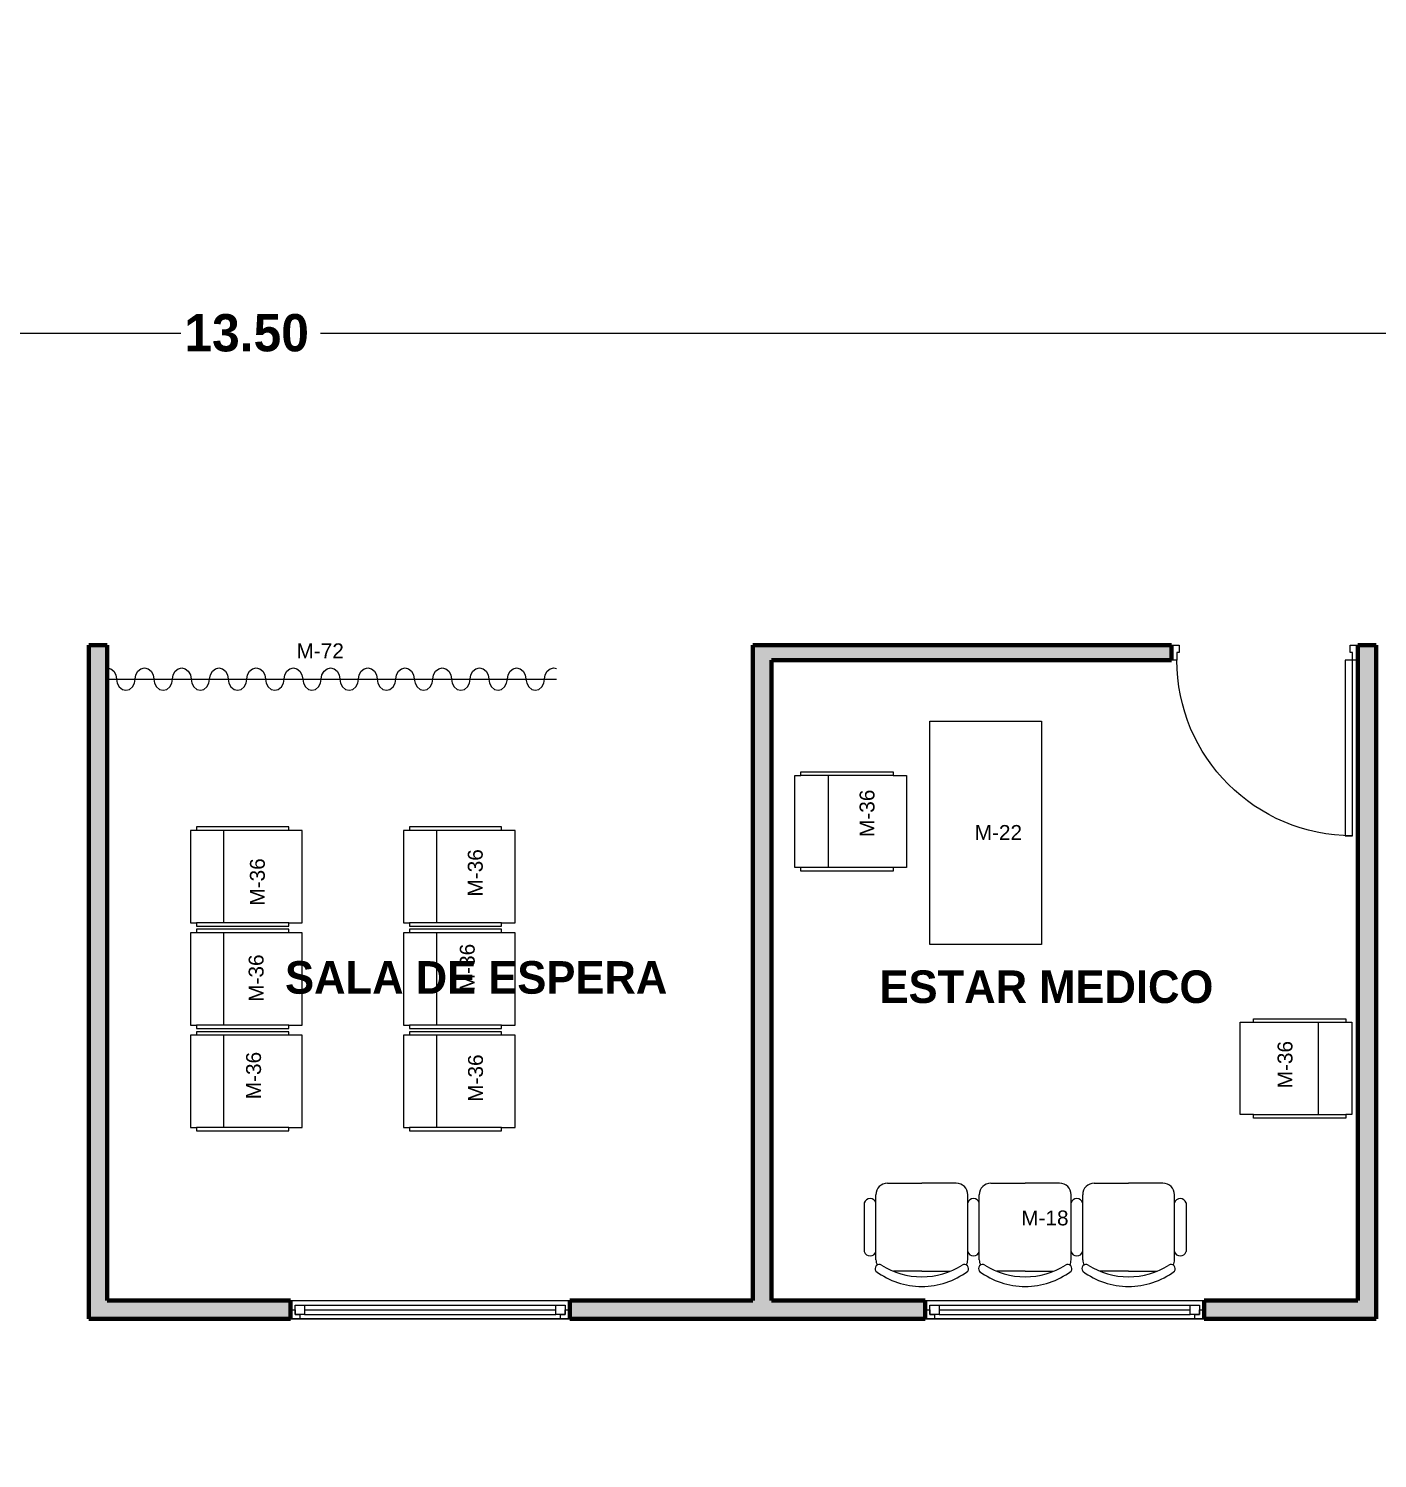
# Model space of a CAD drawing. Header units: metres. Extents: x 501.6 to 576.9, y -200.7 to -181.9.
# Drawn here: x 547.01 to 554.25, y -200.7 to -193.02 of the extents above; entities that cross this region are included whole.
import ezdxf

# ---------------------------------------------------------------- set-up
doc = ezdxf.new("R2010")
doc.units = ezdxf.units.M
doc.header["$MEASUREMENT"] = 0
for name, color, linetype in [('ARQ _ Cota - Parcial Exterior.Consultorio', 7, 'Continuous'), ('Puertas ArchiCAD', 7, 'Continuous'), ('Structural - Bearing', 7, 'Continuous')]:
    doc.layers.add(name, color=color, linetype=linetype)
for name, color, linetype, lineweight, true_color in [('ARQ _ Cota - Parcial Exterior.Consultorio_Pluma_Nº__106', 171, 'Continuous', 15, 0xaaaaff), ('Interior - Furniture _Pluma_Nº__91', 171, 'Continuous', 13, 0xaaaaff), ('Structural - Bearing_Pluma_Nº__106', 171, 'Continuous', 15, 0xaaaaff), ('Ventanas ArchiCAD_Pluma_Nº__63', 7, 'Continuous', 20, 0xff9955)]:
    doc.layers.add(name, color=color, linetype=linetype, lineweight=lineweight, true_color=true_color)
for name, color, linetype, lineweight in [('ARQ _ Cota - Parcial Exterior.Consultorio_Pluma_Nº__15', 214, 'Continuous', 25), ('ARQ _ Cota - Parcial Exterior.Consultorio_Pluma_Nº__43', 5, 'Continuous', 0), ('Dibujo & Figuras_Pluma_Nº__15', 214, 'Continuous', 25), ('Puertas ArchiCAD_Pluma_Nº__2', 8, 'Continuous', 0), ('Puertas ArchiCAD_Pluma_Nº__23', 5, 'Continuous', 9), ('Puertas ArchiCAD_Pluma_Nº__27', 7, 'Continuous', 70), ('Puertas ArchiCAD_Pluma_Nº__3', 5, 'Continuous', 15), ('Structural - Bearing_Pluma_Nº__27', 7, 'Continuous', 70)]:
    doc.layers.add(name, color=color, linetype=linetype, lineweight=lineweight)
doc.layers.add('PDF2_Text', color=7, linetype='Continuous', true_color=0xff0080)
doc.styles.add('Estilo_Generado_2', font='GOTHICB.TTF')
doc.styles.add('PDF Arial', font='arial.ttf')
doc.dimstyles.new('Estilo_Generado__1', dxfattribs={"dimtxt": 0.2, "dimasz": 0.076, "dimexe": 0.18, "dimexo": 0.3, "dimgap": 0.09, "dimtad": 0, "dimtih": 1, "dimtoh": 1, "dimzin": 0, "dimdsep": 46, "dimtxsty": 'Estilo_Generado_2', "dimblk": 'ARROWHEAD_2', "dimblk1": 'ARROWHEAD_2', "dimblk2": 'ARROWHEAD_2', "dimcen": 0.09, "dimclrd": 171, "dimclre": 171, "dimclrt": 214, "dimazin": 0, "dimtfac": 1, "dimtdec": 4, "dimtmove": 0, "dimatfit": 3, "dimfxl": 1, "dimtolj": 1, "dimtzin": 0, "dimarcsym": 0})

# ---------------------------------------------------------------- blocks, each defined once
blk = doc.blocks.new('Door with Transom 16')
at = {"layer": 'Puertas ArchiCAD_Pluma_Nº__2', "color": 8, "linetype": 'Continuous', "lineweight": 0}
blk.add_arc((0.472, 0), 0.944, 90, 180, dxfattribs=at)
at = {"layer": 'Puertas ArchiCAD_Pluma_Nº__23', "color": 5, "linetype": 'Continuous', "lineweight": 9}
for p, q in [((-0.472, 0), (-0.5, 0)), ((-0.5, 0), (-0.5, -0.08)), ((-0.472, -0.04), (-0.472, 0)), ((0.5, 0), (0.472, 0)), ((0.472, 0), (0.472, -0.04)), ((0.5, -0.08), (0.5, 0)), ((-0.46, -0.04), (-0.472, -0.04)), ((-0.46, -0.08), (-0.46, -0.04)), ((0.472, -0.04), (0.46, -0.04)), ((0.46, -0.04), (0.46, -0.08)), ((-0.5, -0.08), (-0.46, -0.08)), ((0.46, -0.08), (0.5, -0.08))]:
    blk.add_line(p, q, dxfattribs=at)
at = {"layer": 'Puertas ArchiCAD_Pluma_Nº__27', "color": 7, "linetype": 'Continuous', "lineweight": 70}
for p, q in [((-0.5, 0), (-0.5, -0.08)), ((0.5, 0), (0.5, -0.08))]:
    blk.add_line(p, q, dxfattribs=at)
at = {"layer": 'Puertas ArchiCAD_Pluma_Nº__3', "color": 5, "linetype": 'Continuous', "lineweight": 15}
for p, q in [((0.432, 0), (0.432, 0.944)), ((0.432, 0.944), (0.472, 0.944)), ((0.472, 0.944), (0.472, 0)), ((0.472, 0), (0.432, 0))]:
    blk.add_line(p, q, dxfattribs=at)
blk = doc.blocks.new('Muro_4', base_point=(550.8984, -196.3287))
at = {"layer": 'Structural - Bearing_Pluma_Nº__106', "linetype": 'Continuous', "lineweight": 0, "true_color": 0xbfbffe}
for points in [[(550.8984, -196.3287), (550.9984, -196.4087), (553.1484, -196.4087), (553.1484, -196.3287)], [(554.1484, -196.4087), (554.2484, -196.3287), (554.1484, -196.3287)]]:
    blk.add_hatch(color=254, dxfattribs=at).paths.add_polyline_path(points)
at = {"layer": 'Structural - Bearing_Pluma_Nº__27', "color": 7, "linetype": 'Continuous', "lineweight": 70}
for p, q in [((553.1484, -196.4087), (553.1484, -196.3287)), ((554.1484, -196.4087), (554.1484, -196.3287))]:
    blk.add_line(p, q, dxfattribs=at)
at = {"layer": 'Structural - Bearing_Pluma_Nº__27', "color": 7, "linetype": 'Continuous', "lineweight": 70, "flags": 128}
for points in [[(553.1484, -196.3287), (550.8984, -196.3287)], [(554.2484, -196.3287), (554.1484, -196.3287)], [(550.9984, -196.4087), (553.1484, -196.4087)]]:
    blk.add_lwpolyline(points, dxfattribs=at)
at = {"layer": 'Puertas ArchiCAD', "color": 21, "linetype": 'Continuous', "lineweight": 20, "true_color": 0xff9955, "xscale": -1, "rotation": 180}
blk.add_blockref('Door with Transom 16', (553.6484, -196.4087), dxfattribs=at)
blk = doc.blocks.new('Muro_37', base_point=(554.2484, -196.3287))
at = {"layer": 'Structural - Bearing_Pluma_Nº__106', "linetype": 'Continuous', "lineweight": 0, "true_color": 0xbfbffe}
blk.add_hatch(color=254, dxfattribs=at).paths.add_polyline_path([(554.1484, -196.4087), (554.1484, -199.8487), (554.2484, -199.9487), (554.2484, -196.3287)])
at = {"layer": 'Structural - Bearing_Pluma_Nº__27', "color": 7, "linetype": 'Continuous', "lineweight": 70, "flags": 128}
for points in [[(554.2484, -199.9487), (554.2484, -196.3287)], [(554.1484, -196.4087), (554.1484, -199.8487)]]:
    blk.add_lwpolyline(points, dxfattribs=at)
blk = doc.blocks.new('Muro_38', base_point=(547.3284, -196.3287))
at = {"layer": 'Structural - Bearing_Pluma_Nº__106', "linetype": 'Continuous', "lineweight": 0, "true_color": 0xbfbffe}
blk.add_hatch(color=254, dxfattribs=at).paths.add_polyline_path([(547.3284, -196.3287), (547.3284, -199.9487), (547.4284, -199.8487), (547.4284, -196.3287)])
at = {"layer": 'Structural - Bearing_Pluma_Nº__27', "color": 7, "linetype": 'Continuous', "lineweight": 70, "flags": 128}
for points in [[(547.3284, -196.3287), (547.3284, -199.9487)], [(547.4284, -196.3287), (547.3284, -196.3287)], [(547.4284, -199.8487), (547.4284, -196.3287)]]:
    blk.add_lwpolyline(points, dxfattribs=at)
blk = doc.blocks.new('Muro_39', base_point=(550.8984, -196.3287))
at = {"layer": 'Structural - Bearing_Pluma_Nº__106', "linetype": 'Continuous', "lineweight": 0, "true_color": 0xbfbffe}
blk.add_hatch(color=254, dxfattribs=at).paths.add_polyline_path([(550.8984, -196.3287), (550.8984, -199.8487), (550.9984, -199.8487), (550.9984, -196.4087)])
at = {"layer": 'Structural - Bearing_Pluma_Nº__27', "color": 7, "linetype": 'Continuous', "lineweight": 70, "flags": 128}
for points in [[(550.8984, -196.3287), (550.8984, -199.8487)], [(550.9984, -199.8487), (550.9984, -196.4087)]]:
    blk.add_lwpolyline(points, dxfattribs=at)
blk = doc.blocks.new('Window 16_5')
at = {"layer": 'Ventanas ArchiCAD_Pluma_Nº__63', "color": 21, "linetype": 'Continuous', "lineweight": 20, "true_color": 0xff9955}
for p, q in [((-0.75, 0), (0.75, 0)), ((-0.7, 0), (-0.75, 0)), ((-0.75, 0), (-0.75, -0.05)), ((-0.7, -0.025), (-0.7, 0)), ((0.7, 0), (-0.7, 0)), ((0.75, 0), (0.7, 0)), ((0.7, 0), (0.7, -0.025)), ((0.75, 0), (0.75, -0.05)), ((-0.75, -0.05), (-0.725, -0.05)), ((-0.725, -0.05), (-0.725, -0.025)), ((-0.725, -0.025), (-0.7, -0.025)), ((-0.675, -0.025), (-0.725, -0.025)), ((-0.725, -0.025), (-0.725, -0.075)), ((-0.725, -0.075), (-0.675, -0.075)), ((-0.675, -0.025), (0.675, -0.025)), ((-0.675, -0.075), (-0.675, -0.025)), ((-0.675, -0.05), (0.675, -0.05)), ((-0.675, -0.075), (0.675, -0.075)), ((-0.675, -0.075), (0.675, -0.075)), ((0.725, -0.025), (0.675, -0.025)), ((0.675, -0.025), (0.675, -0.075)), ((0.675, -0.075), (0.725, -0.075)), ((0.7, -0.025), (0.725, -0.025)), ((0.725, -0.025), (0.725, -0.05)), ((0.725, -0.075), (0.725, -0.025)), ((0.725, -0.05), (0.75, -0.05)), ((-0.75, -0.1), (0.75, -0.1))]:
    blk.add_line(p, q, dxfattribs=at)
blk = doc.blocks.new('Muro_40', base_point=(554.2484, -199.9487))
at = {"layer": 'Structural - Bearing_Pluma_Nº__106', "linetype": 'Continuous', "lineweight": 0, "true_color": 0xbfbffe}
for points in [[(547.3284, -199.9487), (548.4134, -199.9487), (548.4134, -199.8987), (548.4134, -199.8487), (547.4284, -199.8487)], [(549.9134, -199.8487), (549.9134, -199.8987), (549.9134, -199.9487), (551.8234, -199.9487), (551.8234, -199.8987), (551.8234, -199.8487)], [(554.1484, -199.8487), (553.3234, -199.8487), (553.3234, -199.8987), (553.3234, -199.9487), (554.2484, -199.9487)]]:
    blk.add_hatch(color=254, dxfattribs=at).paths.add_polyline_path(points)
at = {"layer": 'Structural - Bearing_Pluma_Nº__27', "color": 7, "linetype": 'Continuous', "lineweight": 70}
for p, q in [((548.4134, -199.8987), (548.4134, -199.8487)), ((549.9134, -199.8987), (549.9134, -199.8487)), ((551.8234, -199.8987), (551.8234, -199.8487)), ((553.3234, -199.8987), (553.3234, -199.8487)), ((548.4134, -199.9487), (548.4134, -199.8987)), ((549.9134, -199.9487), (549.9134, -199.8987)), ((551.8234, -199.9487), (551.8234, -199.8987)), ((553.3234, -199.9487), (553.3234, -199.8987))]:
    blk.add_line(p, q, dxfattribs=at)
at = {"layer": 'Structural - Bearing_Pluma_Nº__27', "color": 7, "linetype": 'Continuous', "lineweight": 70, "flags": 128}
for points in [[(548.4134, -199.8487), (547.4284, -199.8487)], [(550.8984, -199.8487), (549.9134, -199.8487)], [(551.8234, -199.8487), (550.9984, -199.8487)], [(554.1484, -199.8487), (553.3234, -199.8487)], [(547.3284, -199.9487), (548.4134, -199.9487)], [(549.9134, -199.9487), (551.8234, -199.9487)], [(553.3234, -199.9487), (554.2484, -199.9487)]]:
    blk.add_lwpolyline(points, dxfattribs=at)
at = {"layer": 'Ventanas ArchiCAD_Pluma_Nº__63', "color": 21, "linetype": 'Continuous', "lineweight": 20, "true_color": 0xff9955, "xscale": -1, "rotation": 180}
for p in [(549.1634, -199.9487), (552.5734, -199.9487)]:
    blk.add_blockref('Window 16_5', p, dxfattribs=at)
blk = doc.blocks.new('Chapa Ondulada Vert 10_2')
at = {"layer": 'Interior - Furniture _Pluma_Nº__91', "color": 161, "linetype": 'Continuous', "lineweight": 13, "true_color": 0xaaaaff}
for p, q in [((0, 0), (2.4143, 0)), ((0.0462, -0.023), (0.05, 0)), ((0.05, 0), (0.0538, 0.023)), ((0.0538, 0.023), (0.0646, 0.0424)), ((0.0646, 0.0424), (0.0809, 0.0554)), ((0.0809, 0.0554), (0.1, 0.06)), ((0.1, 0.06), (0.1191, 0.0554)), ((0.1191, 0.0554), (0.1354, 0.0424)), ((0.1354, 0.0424), (0.1462, 0.023)), ((0.1462, 0.023), (0.15, 0)), ((0.15, 0), (0.1538, -0.023)), ((0.2462, -0.023), (0.25, 0)), ((0.25, 0), (0.2538, 0.023)), ((0.2538, 0.023), (0.2646, 0.0424)), ((0.2646, 0.0424), (0.2809, 0.0554)), ((0.2809, 0.0554), (0.3, 0.06)), ((0.3, 0.06), (0.3191, 0.0554)), ((0.3191, 0.0554), (0.3354, 0.0424)), ((0.3354, 0.0424), (0.3462, 0.023)), ((0.3462, 0.023), (0.35, 0)), ((0.35, 0), (0.3538, -0.023)), ((0.4462, -0.023), (0.45, 0)), ((0.45, 0), (0.4538, 0.023)), ((0.4538, 0.023), (0.4646, 0.0424)), ((0.4646, 0.0424), (0.4809, 0.0554)), ((0.4809, 0.0554), (0.5, 0.06)), ((0.5, 0.06), (0.5191, 0.0554)), ((0.5191, 0.0554), (0.5354, 0.0424)), ((0.5354, 0.0424), (0.5462, 0.023)), ((0.5462, 0.023), (0.55, 0)), ((0.55, 0), (0.5538, -0.023)), ((0.6462, -0.023), (0.65, 0)), ((0.65, 0), (0.6538, 0.023)), ((0.6538, 0.023), (0.6646, 0.0424)), ((0.6646, 0.0424), (0.6809, 0.0554)), ((0.6809, 0.0554), (0.7, 0.06)), ((0.7, 0.06), (0.7191, 0.0554)), ((0.7191, 0.0554), (0.7354, 0.0424)), ((0.7354, 0.0424), (0.7462, 0.023)), ((0.7462, 0.023), (0.75, 0)), ((0.75, 0), (0.7538, -0.023)), ((0.8462, -0.023), (0.85, 0)), ((0.85, 0), (0.8538, 0.023)), ((0.8538, 0.023), (0.8646, 0.0424)), ((0.8646, 0.0424), (0.8809, 0.0554)), ((0.8809, 0.0554), (0.9, 0.06)), ((0.9, 0.06), (0.9191, 0.0554)), ((0.9191, 0.0554), (0.9354, 0.0424)), ((0.9354, 0.0424), (0.9462, 0.023)), ((0.9462, 0.023), (0.95, 0)), ((0.95, 0), (0.9538, -0.023)), ((1.0462, -0.023), (1.05, 0)), ((1.05, 0), (1.0538, 0.023)), ((1.0538, 0.023), (1.0646, 0.0424)), ((1.0646, 0.0424), (1.0809, 0.0554)), ((1.0809, 0.0554), (1.1, 0.06)), ((1.1, 0.06), (1.1191, 0.0554)), ((1.1191, 0.0554), (1.1354, 0.0424)), ((1.1354, 0.0424), (1.1462, 0.023)), ((1.1462, 0.023), (1.15, 0)), ((1.15, 0), (1.1538, -0.023)), ((1.2462, -0.023), (1.25, 0)), ((1.25, 0), (1.2538, 0.023)), ((1.2538, 0.023), (1.2646, 0.0424)), ((1.2646, 0.0424), (1.2809, 0.0554)), ((1.2809, 0.0554), (1.3, 0.06)), ((1.3, 0.06), (1.3191, 0.0554)), ((1.3191, 0.0554), (1.3354, 0.0424)), ((1.3354, 0.0424), (1.3462, 0.023)), ((1.3462, 0.023), (1.35, 0)), ((1.35, 0), (1.3538, -0.023)), ((1.4462, -0.023), (1.45, 0)), ((1.45, 0), (1.4538, 0.023)), ((1.4538, 0.023), (1.4646, 0.0424)), ((1.4646, 0.0424), (1.4809, 0.0554)), ((1.4809, 0.0554), (1.5, 0.06)), ((1.5, 0.06), (1.5191, 0.0554)), ((1.5191, 0.0554), (1.5354, 0.0424)), ((1.5354, 0.0424), (1.5462, 0.023)), ((1.5462, 0.023), (1.55, 0)), ((1.55, 0), (1.5538, -0.023)), ((1.6462, -0.023), (1.65, 0)), ((1.65, 0), (1.6538, 0.023)), ((1.6538, 0.023), (1.6646, 0.0424)), ((1.6646, 0.0424), (1.6809, 0.0554)), ((1.6809, 0.0554), (1.7, 0.06)), ((1.7, 0.06), (1.7191, 0.0554)), ((1.7191, 0.0554), (1.7354, 0.0424)), ((1.7354, 0.0424), (1.7462, 0.023)), ((1.7462, 0.023), (1.75, 0)), ((1.75, 0), (1.7538, -0.023)), ((1.8462, -0.023), (1.85, 0)), ((1.85, 0), (1.8538, 0.023)), ((1.8538, 0.023), (1.8646, 0.0424)), ((1.8646, 0.0424), (1.8809, 0.0554)), ((1.8809, 0.0554), (1.9, 0.06)), ((1.9, 0.06), (1.9191, 0.0554)), ((1.9191, 0.0554), (1.9354, 0.0424)), ((1.9354, 0.0424), (1.9462, 0.023)), ((1.9462, 0.023), (1.95, 0)), ((1.95, 0), (1.9538, -0.023)), ((2.0462, -0.023), (2.05, 0)), ((2.05, 0), (2.0538, 0.023)), ((2.0538, 0.023), (2.0646, 0.0424)), ((2.0646, 0.0424), (2.0809, 0.0554)), ((2.0809, 0.0554), (2.1, 0.06)), ((2.1, 0.06), (2.1191, 0.0554)), ((2.1191, 0.0554), (2.1354, 0.0424)), ((2.1354, 0.0424), (2.1462, 0.023)), ((2.1462, 0.023), (2.15, 0)), ((2.15, 0), (2.1538, -0.023)), ((2.2462, -0.023), (2.25, 0)), ((2.25, 0), (2.2538, 0.023)), ((2.2538, 0.023), (2.2646, 0.0424)), ((2.2646, 0.0424), (2.2809, 0.0554)), ((2.2809, 0.0554), (2.3, 0.06)), ((2.3, 0.06), (2.3191, 0.0554)), ((2.3191, 0.0554), (2.3354, 0.0424)), ((2.3354, 0.0424), (2.3462, 0.023)), ((2.3462, 0.023), (2.35, 0)), ((2.35, 0), (2.3538, -0.023)), ((0, -0.06), (0.0191, -0.0554)), ((0.0191, -0.0554), (0.0354, -0.0424)), ((0.0354, -0.0424), (0.0462, -0.023)), ((0.1538, -0.023), (0.1646, -0.0424)), ((0.1646, -0.0424), (0.1809, -0.0554)), ((0.1809, -0.0554), (0.2, -0.06)), ((0.2, -0.06), (0.2191, -0.0554)), ((0.2191, -0.0554), (0.2354, -0.0424)), ((0.2354, -0.0424), (0.2462, -0.023)), ((0.3538, -0.023), (0.3646, -0.0424)), ((0.3646, -0.0424), (0.3809, -0.0554)), ((0.3809, -0.0554), (0.4, -0.06)), ((0.4, -0.06), (0.4191, -0.0554)), ((0.4191, -0.0554), (0.4354, -0.0424)), ((0.4354, -0.0424), (0.4462, -0.023)), ((0.5538, -0.023), (0.5646, -0.0424)), ((0.5646, -0.0424), (0.5809, -0.0554)), ((0.5809, -0.0554), (0.6, -0.06)), ((0.6, -0.06), (0.6191, -0.0554)), ((0.6191, -0.0554), (0.6354, -0.0424)), ((0.6354, -0.0424), (0.6462, -0.023)), ((0.7538, -0.023), (0.7646, -0.0424)), ((0.7646, -0.0424), (0.7809, -0.0554)), ((0.7809, -0.0554), (0.8, -0.06)), ((0.8, -0.06), (0.8191, -0.0554)), ((0.8191, -0.0554), (0.8354, -0.0424)), ((0.8354, -0.0424), (0.8462, -0.023)), ((0.9538, -0.023), (0.9646, -0.0424)), ((0.9646, -0.0424), (0.9809, -0.0554)), ((0.9809, -0.0554), (1, -0.06)), ((1, -0.06), (1.0191, -0.0554)), ((1.0191, -0.0554), (1.0354, -0.0424)), ((1.0354, -0.0424), (1.0462, -0.023)), ((1.1538, -0.023), (1.1646, -0.0424)), ((1.1646, -0.0424), (1.1809, -0.0554)), ((1.1809, -0.0554), (1.2, -0.06)), ((1.2, -0.06), (1.2191, -0.0554)), ((1.2191, -0.0554), (1.2354, -0.0424)), ((1.2354, -0.0424), (1.2462, -0.023)), ((1.3538, -0.023), (1.3646, -0.0424)), ((1.3646, -0.0424), (1.3809, -0.0554)), ((1.3809, -0.0554), (1.4, -0.06)), ((1.4, -0.06), (1.4191, -0.0554)), ((1.4191, -0.0554), (1.4354, -0.0424)), ((1.4354, -0.0424), (1.4462, -0.023)), ((1.5538, -0.023), (1.5646, -0.0424)), ((1.5646, -0.0424), (1.5809, -0.0554)), ((1.5809, -0.0554), (1.6, -0.06)), ((1.6, -0.06), (1.6191, -0.0554)), ((1.6191, -0.0554), (1.6354, -0.0424)), ((1.6354, -0.0424), (1.6462, -0.023)), ((1.7538, -0.023), (1.7646, -0.0424)), ((1.7646, -0.0424), (1.7809, -0.0554)), ((1.7809, -0.0554), (1.8, -0.06)), ((1.8, -0.06), (1.8191, -0.0554)), ((1.8191, -0.0554), (1.8354, -0.0424)), ((1.8354, -0.0424), (1.8462, -0.023)), ((1.9538, -0.023), (1.9646, -0.0424)), ((1.9646, -0.0424), (1.9809, -0.0554)), ((1.9809, -0.0554), (2, -0.06)), ((2, -0.06), (2.0191, -0.0554)), ((2.0191, -0.0554), (2.0354, -0.0424)), ((2.0354, -0.0424), (2.0462, -0.023)), ((2.1538, -0.023), (2.1646, -0.0424)), ((2.1646, -0.0424), (2.1809, -0.0554)), ((2.1809, -0.0554), (2.2, -0.06)), ((2.2, -0.06), (2.2191, -0.0554)), ((2.2191, -0.0554), (2.2354, -0.0424)), ((2.2354, -0.0424), (2.2462, -0.023)), ((2.3538, -0.023), (2.3646, -0.0424)), ((2.3646, -0.0424), (2.3809, -0.0554)), ((2.3809, -0.0554), (2.4, -0.06)), ((2.4, -0.06), (2.4143, -0.0566))]:
    blk.add_line(p, q, dxfattribs=at)
blk = doc.blocks.new('Armchair 03 16')
at = {"layer": 'Interior - Furniture _Pluma_Nº__91', "color": 161, "linetype": 'Continuous', "lineweight": 13, "true_color": 0xaaaaff}
for p, q in [((0.0273, 0.5683), (0.0083, 0.5683)), ((0.0083, 0.5683), (0.0083, 0.0726)), ((0.5227, 0.6), (0.0273, 0.6)), ((0.0273, 0.6), (0.0273, 0.5683)), ((0.0273, 0.0726), (0.0273, 0.5683)), ((0.5227, 0.5683), (0.5227, 0.6)), ((0.5417, 0.5683), (0.5227, 0.5683)), ((0.5227, 0.0726), (0.5227, 0.5683)), ((0.5417, 0.0726), (0.5417, 0.5683)), ((0.0273, 0.4206), (0.5227, 0.4206)), ((0.0083, 0.0726), (0.0273, 0.0726)), ((0.0273, 0.0726), (0.0273, 0)), ((0.0273, 0), (0.5227, 0)), ((0.5227, 0), (0.5227, 0.0726)), ((0.5227, 0.0726), (0.5417, 0.0726))]:
    blk.add_line(p, q, dxfattribs=at)
blk = doc.blocks.new('Desk 16')
at = {"layer": 'Interior - Furniture _Pluma_Nº__91', "color": 161, "linetype": 'Continuous', "lineweight": 13, "true_color": 0xaaaaff}
for p, q in [((1.2, 0.6), (0, 0.6)), ((0, 0.6), (0, 0)), ((1.2, 0), (1.2, 0.6)), ((0, 0), (1.2, 0))]:
    blk.add_line(p, q, dxfattribs=at)
blk = doc.blocks.new('*D89')
at = {"layer": 'ARQ _ Cota - Parcial Exterior.Consultorio_Pluma_Nº__106', "color": 161, "linetype": 'Continuous', "lineweight": 15, "true_color": 0xaaaaff, "transparency": 16777216}
for p, q in [((540.9515, -182.8087), (540.9515, -182.7598)), ((541.2515, -182.8087), (540.8765, -182.8087)), ((540.9515, -191.6088), (540.9515, -182.8087)), ((540.9515, -200.6487), (540.9515, -191.8486)), ((541.2515, -200.6487), (540.8765, -200.6487)), ((540.9515, -200.6976), (540.9515, -200.6487))]:
    blk.add_line(p, q, dxfattribs=at)
at = {"layer": 'ARQ _ Cota - Parcial Exterior.Consultorio_Pluma_Nº__43', "color": 5, "linetype": 'Continuous', "lineweight": 0, "transparency": 16777216}
for p, q in [((541.0015, -182.8376), (540.9015, -182.7799)), ((540.9015, -200.6199), (541.0015, -200.6776))]:
    blk.add_line(p, q, dxfattribs=at)
at = {"layer": 'ARQ _ Cota - Parcial Exterior.Consultorio_Pluma_Nº__15', "color": 214, "lineweight": 25, "transparency": 16777216, "insert": (540.5958, -191.8287), "char_height": 0.2, "attachment_point": 7, "style": 'Estilo_Generado_2'}
blk.add_mtext('\\A1;17.84', dxfattribs=at)
blk = doc.blocks.new('ARROWHEAD_2')
at = {"color": 0, "linetype": 'Continuous', "lineweight": 0}
for p, q in [((0, 0), (-1, 0)), ((-0.38, -0.66), (0.38, 0.66))]:
    blk.add_line(p, q, dxfattribs=at)
blk = doc.blocks.new('*D91')
at = {"layer": 'ARQ _ Cota - Parcial Exterior.Consultorio_Pluma_Nº__106', "color": 161, "linetype": 'Continuous', "lineweight": 15, "true_color": 0xaaaaff, "transparency": 16777216}
for p, q in [((541.4484, -194.7287), (541.4484, -194.3537)), ((554.9484, -194.7287), (554.9484, -194.3537)), ((541.3995, -194.6537), (541.4484, -194.6537)), ((541.4484, -194.6537), (547.8227, -194.6537)), ((548.5741, -194.6537), (554.9484, -194.6537))]:
    blk.add_line(p, q, dxfattribs=at)
at = {"layer": 'ARQ _ Cota - Parcial Exterior.Consultorio_Pluma_Nº__43', "color": 5, "linetype": 'Continuous', "lineweight": 0, "transparency": 16777216}
for p, q in [((541.4773, -194.6037), (541.4195, -194.7037)), ((554.9773, -194.6037), (554.9195, -194.7037))]:
    blk.add_line(p, q, dxfattribs=at)
at = {"layer": 'ARQ _ Cota - Parcial Exterior.Consultorio_Pluma_Nº__15', "color": 214, "lineweight": 25, "transparency": 16777216, "insert": (547.8426, -194.7537), "char_height": 0.2, "attachment_point": 7, "style": 'Estilo_Generado_2'}
blk.add_mtext('\\A1;13.50', dxfattribs=at)
blk = doc.blocks.new('fg')
at = {"layer": 'Interior - Furniture _Pluma_Nº__91', "color": 161, "linetype": 'Continuous', "lineweight": 13, "true_color": 0xaaaaff}
for p, q in [((555.0618, -200.7008), (554.7998, -200.7008)), ((554.7561, -200.7633), (555.1054, -200.7633)), ((555.1671, -200.825), (555.1671, -201.0099)), ((554.6945, -201.0099), (554.6945, -200.857)), ((554.6945, -201.0099), (554.6945, -201.1628)), ((555.1671, -201.1948), (555.1671, -201.0099)), ((554.7561, -201.2565), (555.1054, -201.2565)), ((554.7561, -201.3189), (555.1054, -201.3189)), ((555.1671, -201.3805), (555.1671, -201.5654)), ((554.6945, -201.5654), (554.6945, -201.4126)), ((554.6945, -201.5654), (554.6945, -201.7183)), ((555.1671, -201.7504), (555.1671, -201.5654)), ((554.7561, -201.812), (555.1054, -201.812)), ((554.7561, -201.8744), (555.1054, -201.8744)), ((554.6945, -202.121), (554.6945, -201.9681)), ((555.1671, -201.9361), (555.1671, -202.121)), ((554.6945, -202.121), (554.6945, -202.2739)), ((555.1671, -202.3059), (555.1671, -202.121)), ((554.7561, -202.3676), (555.1054, -202.3676)), ((555.0618, -202.4301), (554.7998, -202.4301))]:
    blk.add_line(p, q, dxfattribs=at)
for centre, radius, start, end in [((554.8095, -200.732), 0.0327, 107.24907, 180.15924), ((555.052, -200.7321), 0.0328, 359.9489, 72.59531), ((555.0232, -201.0099), 0.4109, 143.1301, 180), ((554.7079, -200.7814), 0.0225, 327.97259, 126.69006), ((554.7561, -200.825), 0.0616, 90, 117.58444), ((554.8095, -200.732), 0.0327, 180.15924, 253.0897), ((555.052, -200.7321), 0.0328, 287.78894, 359.9489), ((555.1054, -200.825), 0.0616, 0, 90), ((555.0679, -201.0099), 0.4036, 147.57575, 180), ((555.0232, -201.0099), 0.4109, 180, 216.8699), ((555.0679, -201.0099), 0.4036, 180, 212.42425), ((554.7079, -201.2384), 0.0225, 233.30994, 32.02741), ((555.1054, -201.1948), 0.0616, 270, 0), ((554.7079, -201.337), 0.0225, 327.97259, 126.69006), ((554.7561, -201.1948), 0.0616, 242.41556, 270), ((554.8095, -201.2878), 0.0327, 106.9103, 179.84076), ((554.8095, -201.2876), 0.0327, 180.15924, 253.0897), ((555.052, -201.2877), 0.0328, 0.0511, 72.21106), ((555.052, -201.2876), 0.0328, 287.78894, 359.9489), ((555.0232, -201.5654), 0.4109, 143.1301, 180), ((555.0679, -201.5654), 0.4036, 147.57575, 180), ((554.7561, -201.3805), 0.0616, 90, 117.58444), ((555.1054, -201.3805), 0.0616, 0, 90), ((555.0232, -201.5654), 0.4109, 180, 216.8699), ((555.0679, -201.5654), 0.4036, 180, 212.42425), ((555.1054, -201.7504), 0.0616, 270, 0), ((554.7079, -201.7939), 0.0225, 233.30994, 32.02741), ((554.7561, -201.7504), 0.0616, 242.41556, 270), ((554.8095, -201.8433), 0.0327, 106.9103, 179.84076), ((554.8095, -201.8431), 0.0327, 180.15924, 253.0897), ((555.052, -201.8433), 0.0328, 0.0511, 72.21106), ((555.052, -201.8432), 0.0328, 287.78894, 359.9489), ((555.0232, -202.121), 0.4109, 143.1301, 180), ((555.0679, -202.121), 0.4036, 147.57575, 180), ((554.7079, -201.8925), 0.0225, 327.97259, 126.69006), ((554.7561, -201.9361), 0.0616, 90, 117.58444), ((555.1054, -201.9361), 0.0616, 0, 90), ((555.0232, -202.121), 0.4109, 180, 216.8699), ((555.0679, -202.121), 0.4036, 180, 212.42425), ((555.1054, -202.3059), 0.0616, 270, 0), ((554.7079, -202.3495), 0.0225, 233.30994, 32.02741), ((554.7561, -202.3059), 0.0616, 242.41556, 270), ((554.8095, -202.3989), 0.0327, 106.9103, 179.84076), ((555.052, -202.3988), 0.0328, 0.0511, 72.21106), ((554.8095, -202.3989), 0.0327, 179.84076, 252.75093), ((555.052, -202.3988), 0.0328, 287.40469, 0.0511)]:
    blk.add_arc(centre, radius, start, end, dxfattribs=at)

msp = doc.modelspace()

# ---------------------------------------------------------------- block references
at = {"rotation": 90}
msp.add_blockref('fg', (350.796, -754.3865), dxfattribs=at)
at = {"layer": 'Interior - Furniture _Pluma_Nº__91', "color": 161, "linetype": 'Continuous', "lineweight": 13, "true_color": 0xaaaaff, "xscale": -1}
for name, p, rotation in [('Chapa Ondulada Vert 10_2', (547.4284, -196.5109), 180), ('Desk 16', (551.8494, -197.9368), 270), ('Armchair 03 16', (551.724, -197.0011), 90), ('Armchair 03 16', (553.5164, -198.8776), 270)]:
    msp.add_blockref(name, p, dxfattribs=dict(at, rotation=rotation))
at = {"layer": 'Interior - Furniture _Pluma_Nº__91', "color": 161, "linetype": 'Continuous', "lineweight": 13, "true_color": 0xaaaaff, "rotation": 90}
for p in [(548.4758, -197.8471), (549.6204, -197.8471), (548.4758, -198.3971), (549.6204, -198.3971), (548.4758, -198.9471), (549.6204, -198.9471)]:
    msp.add_blockref('Armchair 03 16', p, dxfattribs=at)
at = {"layer": 'Structural - Bearing', "color": 7, "lineweight": 70}
for name, p in [('Muro_38', (547.3284, -196.3287)), ('Muro_4', (550.8984, -196.3287)), ('Muro_39', (550.8984, -196.3287)), ('Muro_37', (554.2484, -196.3287)), ('Muro_40', (554.2484, -199.9487))]:
    msp.add_blockref(name, p, dxfattribs=at)

# ---------------------------------------------------------------- texts
at = {"layer": 'Dibujo & Figuras_Pluma_Nº__15', "color": 214, "linetype": 'Continuous', "lineweight": 25, "char_height": 0.175, "attachment_point": 7, "style": 'Estilo_Generado_2'}
for s, insert in [('\\A1;SALA DE ESPERA', (548.3836, -198.2038)), ('\\A1;ESTAR MEDICO', (551.5784, -198.2537))]:
    msp.add_mtext(s, dxfattribs=dict(at, insert=insert))
at = {"layer": 'PDF2_Text', "color": 3, "lineweight": 0, "style": 'PDF Arial'}
msp.add_text('M-18', height=0.08, rotation=360, dxfattribs=at).set_placement((552.3399, -199.4459))
at = {"layer": 'PDF2_Text', "color": 3, "lineweight": 0, "char_height": 0.08, "attachment_point": 7, "style": 'PDF Arial'}
for s, insert in [('M-72', (548.4451, -196.3993)), ('M-22', (552.0899, -197.3752))]:
    msp.add_mtext(s, dxfattribs=dict(at, insert=insert))
at = {"layer": 'PDF2_Text', "color": 3, "lineweight": 0, "char_height": 0.08, "attachment_point": 7, "rotation": 90, "style": 'PDF Arial'}
for insert in [(551.5526, -197.3595), (549.447, -197.6795), (548.2761, -197.7284), (548.2692, -198.2449), (549.4039, -198.1878), (553.799, -198.7098), (548.2555, -198.7683), (549.4484, -198.7821)]:
    msp.add_mtext('M-36', dxfattribs=dict(at, insert=insert))

# ---------------------------------------------------------------- dimensions: what is measured, and where the dimension line sits
at = {"layer": 'ARQ _ Cota - Parcial Exterior.Consultorio', "color": 161, "linetype": 'Continuous', "lineweight": 15, "true_color": 0xaaaaff}
dim = msp.add_linear_dim(base=(540.9515, -182.8087), p1=(554.9484, -200.6487), p2=(576.3584, -182.8087), angle=90, dimstyle='Estilo_Generado__1', dxfattribs=at)
dim.commit()
dim.dimension.update_dxf_attribs({"geometry": '*D89', "text_midpoint": (540.9318, -191.7287), "dimtype": 160})
dim = msp.add_linear_dim(base=(554.9484, -194.6537), p1=(541.4484, -182.8087), p2=(554.9484, -193.5287), dimstyle='Estilo_Generado__1', dxfattribs=at)
dim.commit()
dim.dimension.update_dxf_attribs({"geometry": '*D91', "text_midpoint": (548.1786, -194.6537), "dimtype": 160})

doc.saveas('drawing.dxf')
